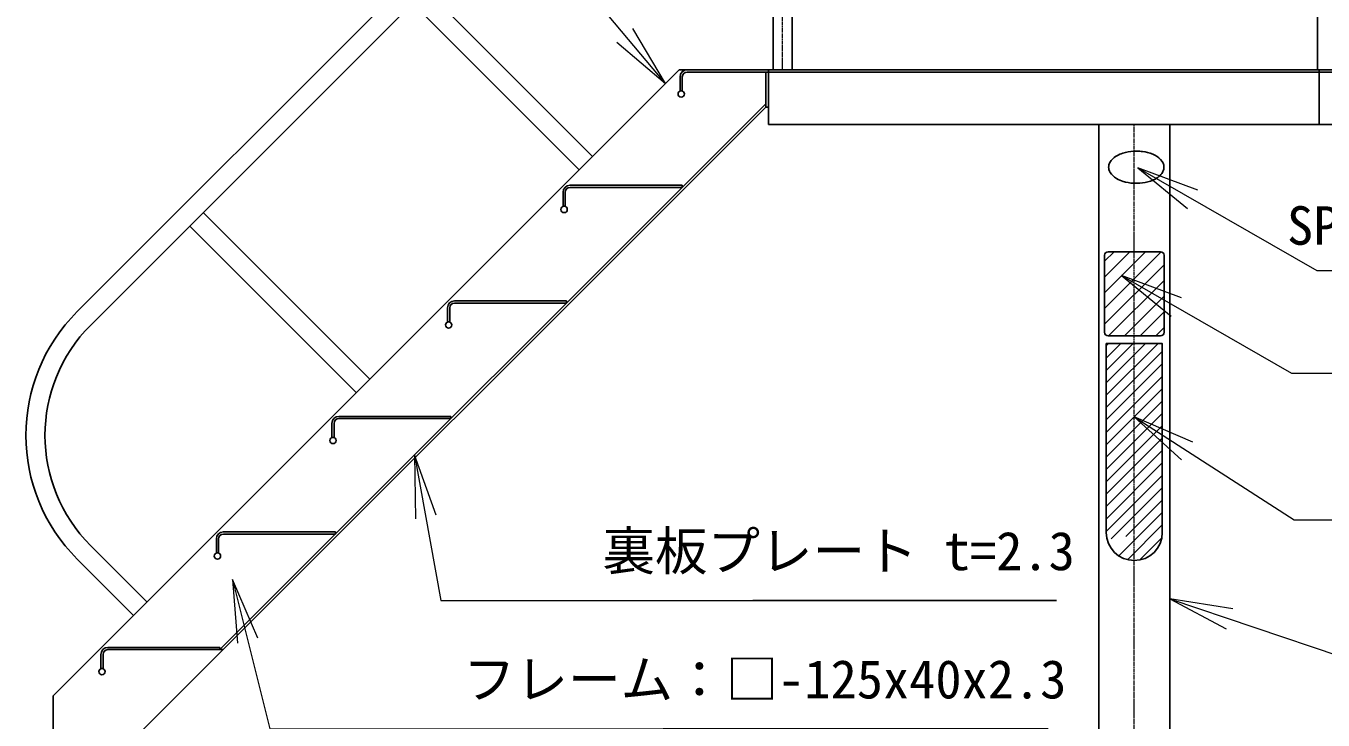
# Model space of a CAD drawing. Units: millimetres at full size, sheet at 1:30; details may follow other scales. Extents: x 450 to 12150, y 450 to 8460.
# Drawn here: x 4130 to 5982, y 3461 to 4453 of the extents above; entities that cross this region are included whole.
import ezdxf
from ezdxf.enums import TextEntityAlignment as Align

# ---------------------------------------------------------------- set-up
doc = ezdxf.new("R2010")
doc.units = ezdxf.units.MM
doc.header["$LTSCALE"] = 30
doc.linetypes.add('USER1', pattern=[0.3, 0.2, -0.025, 0.05, -0.025])
for name, color, linetype, lineweight in [('D-BMK\u3000構造物基準線(中心線等)', 2, 'USER1', 13), ('D-STR-HTXT\u3000旗上げ', 7, 'Continuous', 13), ('D-STR\u3000構造物外形線', 1, 'Continuous', 25)]:
    doc.layers.add(name, color=color, linetype=linetype, lineweight=lineweight)
doc.styles.add('ＭＳ ゴシック', font='')
doc.styles.get('ＭＳ ゴシック').set_extended_font_data('MS Gothic')

# ---------------------------------------------------------------- blocks, each defined once
blk = doc.blocks.new('open_arrow')
at = {"color": 0, "linetype": 'Continuous', "lineweight": -2}
blk.add_lwpolyline([(7.5, 1.25), (0, 0), (7.5, -1.25)], dxfattribs=at)

msp = doc.modelspace()

# ---------------------------------------------------------------- linework, layer by layer
at = {"layer": 'D-BMK\u3000構造物基準線(中心線等)'}
for p, q in [((5210.01, 4390.17), (5210.01, 5440.17)), ((5712.21, 2890.17), (5712.21, 4311.97))]:
    msp.add_line(p, q, dxfattribs=at)
at = {"layer": 'D-STR-HTXT\u3000旗上げ'}
for points in [[(5042.63, 4370.37), (4484.89, 5034.82), (4472.89, 5034.82), (4289.82, 5034.82), (4381.35, 5034.82)], [(5717.36, 4249.93), (5972.58, 4103.58), (5984.58, 4103.58), (6353.58, 4103.58), (6169.08, 4103.58)], [(5694.12, 4096.12), (5936.46, 3956.84), (5948.46, 3956.84), (6716.98, 3956.84), (6332.72, 3956.84)], [(5712.21, 3894.64), (5940.39, 3747.43), (5952.39, 3747.43), (6723.17, 3747.43), (6337.78, 3747.43)], [(4684.52, 3840.01), (4722.11, 3632.34), (4734.11, 3632.34), (5600.88, 3632.34), (5167.49, 3632.34)], [(4424.43, 3662.18), (4477.84, 3449.12), (4489.84, 3449.12), (5588.96, 3449.12), (5039.4, 3449.12)], [(5763.01, 3634.62), (6248.59, 3470.75), (6260.59, 3470.75), (6981.86, 3470.75), (6621.22, 3470.75)]]:
    msp.add_lwpolyline(points, dxfattribs=at)
at = {"layer": 'D-STR\u3000構造物外形線'}
for p, q in [((5196.41, 5440.17), (5196.41, 4390.17)), ((5973.63, 5152.07), (5973.63, 4390.17)), ((4999.51, 4841.45), (4202.82, 4044.76)), ((5018.74, 4822.22), (4222.05, 4025.53)), ((5223.61, 4535.17), (5223.61, 4390.17)), ((4938.78, 4266.51), (4700.91, 4504.38)), ((4919.54, 4247.28), (4681.67, 4485.15)), ((5062.43, 4390.17), (4168.32, 3496.06)), ((5190.01, 4390.17), (5062.43, 4390.17)), ((5190.01, 4336.97), (5190.01, 4390.17)), ((5976.18, 4390.17), (5976.18, 4311.97)), ((5063.63, 4380.17), (5063.63, 4360.17)), ((5066.83, 4380.17), (5066.83, 4360.17)), ((5190.01, 4386.97), (5073.58, 4386.97)), ((5190.01, 4386.97), (5073.6, 4386.97)), ((5186.01, 4382.97), (5186.01, 4386.97)), ((5186.01, 4382.97), (5186.01, 4336.97)), ((5186.01, 4382.97), (5186.01, 4336.97)), ((5186.01, 4382.97), (5186.01, 4336.97)), ((5186.01, 4382.97), (5186.01, 4336.97)), ((6112.21, 4386.97), (5190.01, 4386.97)), ((5190.01, 4386.97), (5190.01, 4311.97)), ((5190.01, 4336.97), (5190.01, 4386.97)), ((5190.01, 4336.97), (5190.01, 4386.97)), ((5190.01, 4336.97), (5190.01, 4386.97)), ((5190.01, 4336.97), (5190.01, 4386.97)), ((5190.01, 4336.97), (5190.01, 4386.97)), ((5190.01, 4336.97), (5190.01, 4386.97)), ((5190.01, 4336.97), (5190.01, 4386.97)), ((5190.01, 4336.97), (5190.01, 4386.97)), ((5190.01, 4336.97), (5190.01, 4386.97)), ((5190.01, 4336.97), (5190.01, 4386.97)), ((5063.63, 4360.17), (5066.83, 4360.17)), ((5063.63, 4360.17), (5066.83, 4360.17)), ((5186.01, 4336.97), (4293.32, 3444.28)), ((5186.01, 4341.5), (4406.48, 3561.97)), ((5186.01, 4336.97), (5190.01, 4336.97)), ((5186.01, 4336.97), (5190.01, 4336.97)), ((5186.01, 4336.97), (5190.01, 4336.97)), ((5186.01, 4336.97), (5190.01, 4336.97)), ((5190.01, 4311.97), (6112.21, 4311.97)), ((5661.41, 4311.97), (5661.41, 2890.17)), ((5763.01, 4311.97), (5763.01, 2890.17)), ((5066.48, 4225.17), (4906.44, 4225.17)), ((5066.48, 4221.97), (5066.48, 4225.17)), ((5066.48, 4221.97), (5066.48, 4225.17)), ((4896.48, 4215.17), (4896.48, 4195.17)), ((4899.68, 4215.17), (4899.68, 4195.17)), ((5066.48, 4221.97), (4906.45, 4221.97)), ((4620.58, 3948.32), (4382.71, 4186.19)), ((4896.48, 4195.17), (4899.68, 4195.17)), ((4601.34, 3929.08), (4363.47, 4166.95)), ((5669.71, 4116.61), (5683.29, 4130.19)), ((5669.71, 4094.16), (5705.74, 4130.19)), ((5669.71, 4071.71), (5728.19, 4130.19)), ((5669.71, 4049.26), (5750.57, 4130.11)), ((5669.71, 4125.19), (5669.71, 4015.19)), ((5669.71, 4026.81), (5754.71, 4111.81)), ((5749.71, 4130.19), (5674.71, 4130.19)), ((5754.71, 4015.19), (5754.71, 4125.19)), ((5675.54, 4010.19), (5754.71, 4089.36)), ((4901.48, 4060.17), (4741.44, 4060.17)), ((4901.48, 4056.97), (4741.45, 4056.97)), ((4901.48, 4056.97), (4901.48, 4060.17)), ((4901.48, 4056.97), (4901.48, 4060.17)), ((5697.99, 4010.19), (5754.71, 4066.91)), ((4731.48, 4050.17), (4731.48, 4030.17)), ((4734.68, 4050.17), (4734.68, 4030.17)), ((5720.44, 4010.19), (5754.71, 4044.46)), ((4731.48, 4030.17), (4734.68, 4030.17)), ((5742.89, 4010.19), (5754.71, 4022.01)), ((5674.71, 4010.19), (5749.71, 4010.19)), ((5672.21, 3996.06), (5675.36, 3999.21)), ((5672.21, 3978.38), (5693.04, 3999.21)), ((5672.21, 3960.7), (5710.71, 3999.21)), ((5672.21, 3943.03), (5728.39, 3999.21)), ((5672.21, 3925.35), (5746.07, 3999.21)), ((5672.21, 3907.67), (5752.21, 3987.67)), ((5672.21, 3889.99), (5752.21, 3969.99)), ((5672.21, 3872.32), (5752.21, 3952.32)), ((5672.21, 3854.64), (5752.21, 3934.64)), ((5672.21, 3836.96), (5752.21, 3916.96)), ((4736.48, 3895.17), (4576.44, 3895.17)), ((4736.48, 3891.97), (4576.45, 3891.97)), ((4736.48, 3891.97), (4736.48, 3895.17)), ((4736.48, 3891.97), (4736.48, 3895.17)), ((5672.21, 3819.28), (5752.21, 3899.28)), ((4566.48, 3885.17), (4566.48, 3865.17)), ((4569.68, 3885.17), (4569.68, 3865.17)), ((5672.21, 3801.61), (5752.21, 3881.61)), ((4566.48, 3865.17), (4569.68, 3865.17)), ((5672.21, 3783.93), (5752.21, 3863.93)), ((5672.21, 3766.25), (5752.21, 3846.25)), ((5672.21, 3748.57), (5752.21, 3828.57)), ((5672.21, 3730.9), (5752.21, 3810.9)), ((5679.24, 3720.24), (5752.21, 3793.22)), ((5700.31, 3723.63), (5752.21, 3775.54)), ((5690.17, 3695.83), (5752.21, 3757.86)), ((4571.48, 3730.17), (4411.44, 3730.17)), ((4571.48, 3726.97), (4411.45, 3726.97)), ((4571.48, 3726.97), (4571.48, 3730.17)), ((4571.48, 3726.97), (4571.48, 3730.17)), ((5702.45, 3690.42), (5752.21, 3740.18)), ((4302.38, 3630.12), (4222.05, 3710.44)), ((4401.48, 3720.17), (4401.48, 3700.17)), ((4404.68, 3720.17), (4404.68, 3700.17)), ((5719.6, 3689.9), (5751.52, 3721.82)), ((4283.15, 3610.88), (4202.82, 3691.21)), ((4401.48, 3700.17), (4404.68, 3700.17)), ((4406.48, 3565.17), (4246.44, 3565.17)), ((4411.01, 3561.97), (4246.45, 3561.97)), ((4406.48, 3561.97), (4406.48, 3565.17)), ((4406.48, 3561.97), (4406.48, 3565.17)), ((4236.48, 3555.17), (4236.48, 3535.17)), ((4239.68, 3555.17), (4239.68, 3535.17)), ((4236.48, 3535.17), (4239.68, 3535.17)), ((4168.32, 3496.06), (4168.32, 3090.17)), ((4168.32, 3496.06), (4168.32, 3090.17))]:
    msp.add_line(p, q, dxfattribs=at)
for points in [[(5190.01, 4386.97), (6112.21, 4386.97), (6112.21, 4390.17), (5190.01, 4390.17)], [(5675.55, 4251), (5675.55, 4250.65), (5675.55, 4250.47), (5675.55, 4250.38), (5675.6, 4249.89), (5675.98, 4247.71), (5676.64, 4245.48), (5677.8, 4243.27), (5679.45, 4241.08), (5681.41, 4238.94), (5683.74, 4236.9), (5686.56, 4235.07), (5689.3, 4233.57), (5691.64, 4232.47), (5693.96, 4231.55), (5696.48, 4230.71), (5697.99, 4230.27), (5699.7, 4229.81), (5703.48, 4228.97), (5707.29, 4228.43), (5709.11, 4228.27), (5710.73, 4228.14), (5712.16, 4228.06), (5713.43, 4228.02), (5714.83, 4228), (5716.39, 4228.02), (5720, 4228.14), (5723.78, 4228.54), (5727.61, 4229.21), (5731.42, 4230.06), (5733.35, 4230.58), (5735.37, 4231.25), (5737.49, 4232.06), (5739.71, 4233.03), (5741.86, 4234.1), (5743.86, 4235.26), (5745.71, 4236.5), (5747.42, 4237.82), (5748.94, 4239.18), (5750.28, 4240.59), (5751.43, 4242.05), (5752.38, 4243.46), (5753.12, 4244.77), (5753.64, 4245.97), (5754.21, 4248.07), (5754.49, 4249.73), (5754.45, 4252.6), (5754.12, 4254.35), (5753.84, 4255.4), (5753.44, 4256.55), (5752.82, 4257.81), (5751.98, 4259.16), (5749.81, 4261.96), (5747.36, 4264.26), (5744.67, 4266.18), (5741.73, 4267.98), (5738.5, 4269.56), (5734.95, 4270.86), (5731.25, 4271.96), (5727.47, 4272.87), (5723.66, 4273.47), (5721.78, 4273.66), (5720.07, 4273.8), (5718.56, 4273.9), (5717.23, 4273.96), (5715.92, 4273.99), (5714.43, 4273.99), (5712.76, 4273.96), (5710.93, 4273.9), (5707.17, 4273.57), (5703.34, 4272.95), (5699.52, 4272.14), (5695.64, 4271.06), (5693.56, 4270.31), (5691.39, 4269.41), (5689.18, 4268.38), (5687.12, 4267.26), (5685.2, 4266.06), (5683.42, 4264.77), (5681.82, 4263.43), (5680.4, 4262.04), (5679.16, 4260.6), (5678.12, 4259.15), (5677.29, 4257.8), (5676.67, 4256.55), (5675.98, 4254.29), (5675.6, 4252.1), (5675.55, 4251.61), (5675.55, 4251.53), (5675.55, 4251.35)]]:
    msp.add_lwpolyline(points, close=True, dxfattribs=at)
msp.add_lwpolyline([(5752.21, 3729.22), (5752.21, 3999.21), (5672.21, 3999.21), (5672.21, 3729.2)], dxfattribs=at)
for centre in [(5065.23, 4355.67), (4898.08, 4190.67), (4733.08, 4025.67), (4568.08, 3860.67), (4403.08, 3695.67), (4238.08, 3530.67)]:
    msp.add_circle(centre, 4.5, dxfattribs=at)
for centre, radius, start, end in [((5073.63, 4380.17), 10, 90, 180), ((5073.63, 4380.17), 6.8, 90, 180), ((4906.48, 4215.17), 10, 90, 180), ((4906.48, 4215.17), 6.8, 90, 180), ((5674.71, 4125.19), 5, 90, 180), ((5749.71, 4125.19), 5, 0, 90), ((4741.48, 4050.17), 10, 90, 180), ((4741.48, 4050.17), 6.8, 90, 180), ((4379.6, 3867.99), 250, 135, 225), ((4379.6, 3867.99), 222.8, 135, 225), ((5674.71, 4015.19), 5, 180, 270), ((5749.71, 4015.19), 5, 270, 0), ((4576.48, 3885.17), 10, 90, 180), ((4576.48, 3885.17), 6.8, 90, 180), ((4411.48, 3720.17), 10, 90, 180), ((4411.48, 3720.17), 6.8, 90, 180), ((5712.21, 3729.21), 40, 180.01353, 0.01353), ((4246.48, 3555.17), 10, 90, 180), ((4246.48, 3555.17), 6.8, 90, 180)]:
    msp.add_arc(centre, radius, start, end, dxfattribs=at)

# ---------------------------------------------------------------- block references
at = {"layer": 'D-STR-HTXT\u3000旗上げ', "xscale": 12, "yscale": 12}
for p, rotation in [((5042.63, 4370.37), 130), ((5717.36, 4249.93), 330.2), ((5694.12, 4096.12), 330.1), ((5712.21, 3894.64), 327.2), ((4684.52, 3840.01), 280.3), ((4424.43, 3662.18), 284.1), ((5763.01, 3634.62), 341.4)]:
    msp.add_blockref('open_arrow', p, dxfattribs=dict(at, rotation=rotation))

# ---------------------------------------------------------------- texts
at = {"layer": 'D-STR-HTXT\u3000旗上げ', "style": 'ＭＳ ゴシック'}
for s, p in [('SP製造表示ラベル', (6530.1, 4123.79)), ('裏板プレート t=2.3', (5627.24, 3658.97)), ('フレーム：□-125x40x2.3', (5615.2, 3475.76))]:
    msp.add_text(s, height=54.99, dxfattribs=at).set_placement(p, align=Align.BOTTOM_RIGHT)

doc.saveas('drawing.dxf')
